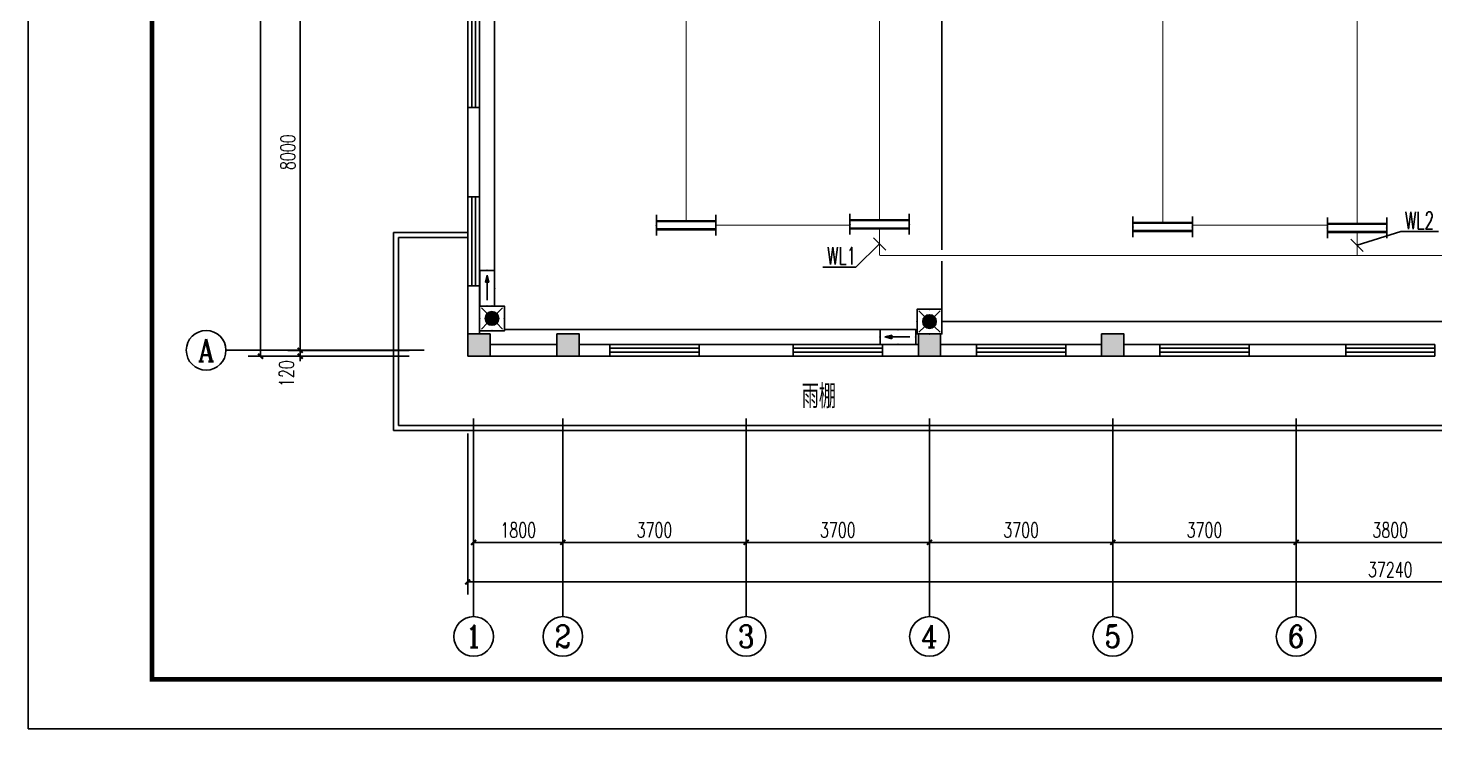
# Model space of a CAD drawing. Extents: x 343352 to 432452, y 769729 to 1078684.
# Drawn here: x 343352 to 371744, y 903555 to 917704 of the extents above; entities that cross this region are included whole.
import ezdxf
from ezdxf.enums import TextEntityAlignment as Align

# ---------------------------------------------------------------- set-up
doc = ezdxf.new("R2010")
doc.units = 0
doc.header["$LTSCALE"] = 1000
doc.header["$MEASUREMENT"] = 0
doc.linetypes.add('CENTER2', pattern=[1.125, 0.75, -0.125, 0.125, -0.125])
for name, color, linetype in [('AXIS', 3, 'Continuous'), ('AXIS_TEXT', 7, 'Continuous'), ('COLUMN', 9, 'Continuous'), ('DIM-照明', 3, 'Continuous'), ('EQUIP-照明', 3, 'Continuous'), ('PUB_HATCH', 8, 'Continuous'), ('PUB_TEXT', 7, 'Continuous'), ('PUB_TITLE', 4, 'Continuous'), ('WALL', 9, 'Continuous'), ('WINDOW', 4, 'Continuous'), ('WIRE-应急', 1, 'CENTER2'), ('WIRE-照明', 4, 'Continuous')]:
    doc.layers.add(name, color=color, linetype=linetype)
doc.styles.add('_TCH_AXIS', font='COMPLEX', dxfattribs={"bigfont": 'GBCBIG'})
doc.styles.add('_TCH_DIM_T3', font='SIMPLEX', dxfattribs={"width": 0.705882, "bigfont": 'GBCBIG'})
doc.styles.add('_TEL_DIM', font='SIMPLEX', dxfattribs={"width": 0.8, "height": 3.5, "bigfont": 'HZTXT'})
doc.styles.add('COMPLEX', font='COMPLEX')
doc.styles.get("Standard").update_dxf_attribs({"font": 'gbenor.shx', "bigfont": 'gbcbig.shx'})
doc.dimstyles.new('_TCH_ARCH&&100', dxfattribs={"dimtxt": 297.5, "dimasz": 100, "dimexe": 250, "dimexo": 300, "dimgap": 100, "dimtad": 1, "dimdec": 0, "dimzin": 0, "dimdsep": 46, "dimtxsty": '_TCH_DIM_T3', "dimblk": 'ARCHTICK', "dimcen": 0.09, "dimclrt": 7, "dimazin": 2, "dimtfac": 1, "dimtdec": 0, "dimtix": 1, "dimtmove": 2, "dimatfit": 3, "dimfxl": 0, "dimtolj": 1, "dimtzin": 0, "dimarcsym": 0})

# ---------------------------------------------------------------- blocks, each defined once
blk = doc.blocks.new('$equip$00001160')
for p, q in [((-1.2, 0.417), (-1.2, -0.417)), ((-1.2, 0.167), (1.2, 0.167)), ((1.2, 0.417), (1.2, -0.417)), ((-1.2, -0.167), (1.2, -0.167))]:
    blk.add_line(p, q)
at = {"const_width": 0.1}
for points in [[(-1.2, 0.167), (1.2, 0.167)], [(-1.2, -0.167), (1.2, -0.167)]]:
    blk.add_lwpolyline(points, dxfattribs=at)
at = {"layer": 'EQUIP-照明'}
for p in [(-1.2, 0), (0, 0.167), (1.2, 0), (0, -0.167)]:
    blk.add_point(p, dxfattribs=at)
at = {"layer": 'EQUIP-照明', "flags": 9}
blk.add_attdef('A', (0, 0), '', height=0.00002, dxfattribs=at)
blk = doc.blocks.new('$equip$00002604')
blk.add_hatch(color=256).paths.add_polyline_path([(0.275, 0.5, 1), (-0.274, 0.5, 1)])
for p, q in [((-0.429, 0.929), (-0.194, 0.694)), ((0.194, 0.694), (0.429, 0.929)), ((-0.429, 0.071), (-0.194, 0.306)), ((0.194, 0.306), (0.429, 0.071))]:
    blk.add_line(p, q)
at = {"const_width": 0.04}
blk.add_lwpolyline([(-0.5, 1), (-0.5, 0), (0.5, 0), (0.5, 1), (-0.5, 1), (-0.5, 0)], dxfattribs=at)
blk.add_lwpolyline([(-0.5, 1), (-0.5, 0), (0.5, 0), (0.5, 1)], close=True)
blk.add_circle((0, 0.5), 0.275)
for p in [(0, 1), (-0.5, 0.5), (0, 0), (0.5, 0.5)]:
    blk.add_point(p)
at = {"color": 7, "style": '_TEL_DIM', "flags": 1}
blk.add_attdef('A', text='', height=0.000025, dxfattribs=at).set_placement((0, 0), align=Align.MIDDLE_CENTER)
blk = doc.blocks.new('$equip$00002540')
blk.add_hatch(color=256).paths.add_polyline_path([(0.24, 0.372), (0.24, 0.228), (0.528, 0.3)])
for p, q in [((-0.72, 0.6), (-0.72, 0)), ((0.72, 0.6), (-0.72, 0.6)), ((0.72, 0), (0.72, 0.6)), ((-0.72, 0), (0.72, 0)), ((0.24, 0.372), (0.24, 0.228)), ((0.528, 0.3), (0.24, 0.372)), ((0.24, 0.228), (0.528, 0.3))]:
    blk.add_line(p, q)
at = {"color": 7}
blk.add_line((-0.48, 0.3), (0.48, 0.3), dxfattribs=at)
at = {"const_width": 0.04}
blk.add_lwpolyline([(-0.72, 0.6), (-0.72, 0), (0.72, 0), (0.72, 0.6), (-0.72, 0.6), (-0.72, 0)], dxfattribs=at)
for p in [(0, 0.6), (-0.72, 0.3), (0, 0), (0.72, 0.3)]:
    blk.add_point(p)
at = {"color": 7, "style": '_TEL_DIM', "flags": 1}
blk.add_attdef('A', text='', height=0.00002, dxfattribs=at).set_placement((0, 0), align=Align.MIDDLE_CENTER)
blk = doc.blocks.new('$equip$00002541')
blk.add_hatch(color=256).paths.add_polyline_path([(-0.24, 0.372), (-0.528, 0.3), (-0.24, 0.228)])
for p, q in [((-0.72, 0.6), (-0.72, 0)), ((0.72, 0.6), (-0.72, 0.6)), ((0.72, 0), (0.72, 0.6)), ((-0.72, 0), (0.72, 0)), ((-0.24, 0.372), (-0.528, 0.3)), ((-0.528, 0.3), (-0.24, 0.228)), ((-0.24, 0.372), (-0.24, 0.228))]:
    blk.add_line(p, q)
at = {"color": 7}
blk.add_line((-0.48, 0.3), (0.48, 0.3), dxfattribs=at)
at = {"const_width": 0.04}
blk.add_lwpolyline([(-0.72, 0.6), (-0.72, 0), (0.72, 0), (0.72, 0.6), (-0.72, 0.6), (-0.72, 0)], dxfattribs=at)
for p in [(0, 0.6), (-0.72, 0.3), (0, 0), (0.72, 0.3)]:
    blk.add_point(p)
at = {"color": 7, "style": '_TEL_DIM', "flags": 1}
blk.add_attdef('A', text='', height=0.00002, dxfattribs=at).set_placement((0, 0), align=Align.MIDDLE_CENTER)
blk = doc.blocks.new('_ArchTick')
at = {"color": 0, "linetype": 'ByBlock', "const_width": 0.4}
blk.add_lwpolyline([(-0.5, -0.5), (0.5, 0.5)], dxfattribs=at)
blk = doc.blocks.new('*D186')
at = {"layer": 'AXIS', "color": 0, "lineweight": -2}
for p, q in [((351044, 911198), (348594, 911198)), ((348844, 911198), (348844, 911298)), ((348844, 911078), (348844, 911198)), ((351044, 911078), (348594, 911078)), ((348844, 911078), (348844, 910978))]:
    blk.add_line(p, q, dxfattribs=at)
at = {"layer": 'Defpoints', "color": 0}
for p in [(348844, 911198), (351344, 911198), (351344, 911078)]:
    blk.add_point(p, dxfattribs=at)
at = {"layer": 'AXIS', "color": 0, "lineweight": -2, "xscale": 100, "yscale": 100, "zscale": 100}
for p, rotation in [((348844, 911198), 270), ((348844, 911078), 90)]:
    blk.add_blockref('_ArchTick', p, dxfattribs=dict(at, rotation=rotation))
at = {"layer": 'AXIS', "color": 7, "insert": (348569, 910728), "char_height": 297.5, "attachment_point": 5, "rotation": 90, "style": '_TCH_DIM_T3'}
blk.add_mtext('\\A1;120', dxfattribs=at)
blk = doc.blocks.new('*D187')
at = {"layer": 'AXIS', "color": 0, "lineweight": -2}
for p, q in [((351044, 919198), (348594, 919198)), ((348844, 911198), (348844, 919198)), ((351044, 911198), (348594, 911198))]:
    blk.add_line(p, q, dxfattribs=at)
at = {"layer": 'Defpoints', "color": 0}
for p in [(348844, 919198), (351344, 919198), (351344, 911198)]:
    blk.add_point(p, dxfattribs=at)
at = {"layer": 'AXIS', "color": 0, "lineweight": -2, "xscale": 100, "yscale": 100, "zscale": 100}
for p, rotation in [((348844, 919198), 90), ((348844, 911198), 270)]:
    blk.add_blockref('_ArchTick', p, dxfattribs=dict(at, rotation=rotation))
at = {"layer": 'AXIS', "color": 7, "insert": (348596, 915198), "char_height": 297.5, "attachment_point": 5, "rotation": 90, "style": '_TCH_DIM_T3'}
blk.add_mtext('\\A1;8000', dxfattribs=at)
blk = doc.blocks.new('*D192')
at = {"layer": 'AXIS', "color": 0, "lineweight": -2}
for p, q in [((351044, 938318), (347794, 938318)), ((348044, 911078), (348044, 938318)), ((351044, 911078), (347794, 911078))]:
    blk.add_line(p, q, dxfattribs=at)
at = {"layer": 'Defpoints', "color": 0}
for p in [(348044, 938318), (351344, 938318), (351344, 911078)]:
    blk.add_point(p, dxfattribs=at)
at = {"layer": 'AXIS', "color": 0, "lineweight": -2, "xscale": 100, "yscale": 100, "zscale": 100}
for p, rotation in [((348044, 938318), 90), ((348044, 911078), 270)]:
    blk.add_blockref('_ArchTick', p, dxfattribs=dict(at, rotation=rotation))
at = {"layer": 'AXIS', "color": 7, "insert": (347796, 924698), "char_height": 297.5, "attachment_point": 5, "rotation": 90, "style": '_TCH_DIM_T3'}
blk.add_mtext('\\A1;27240', dxfattribs=at)
blk = doc.blocks.new('*D207')
at = {"layer": 'AXIS', "color": 0, "lineweight": -2}
for p, q in [((352344, 909521), (352344, 907071)), ((354144, 909521), (354144, 907071)), ((352344, 907321), (354144, 907321))]:
    blk.add_line(p, q, dxfattribs=at)
at = {"layer": 'Defpoints', "color": 0}
for p in [(352344, 909821), (354144, 909821), (354144, 907321)]:
    blk.add_point(p, dxfattribs=at)
at = {"layer": 'AXIS', "color": 0, "lineweight": -2, "xscale": 100, "yscale": 100, "zscale": 100, "rotation": 180}
blk.add_blockref('_ArchTick', (352344, 907321), dxfattribs=at)
at = {"layer": 'AXIS', "color": 0, "lineweight": -2, "xscale": 100, "yscale": 100, "zscale": 100}
blk.add_blockref('_ArchTick', (354144, 907321), dxfattribs=at)
at = {"layer": 'AXIS', "color": 7, "insert": (353244, 907570), "char_height": 297.5, "attachment_point": 5, "style": '_TCH_DIM_T3'}
blk.add_mtext('\\A1;1800', dxfattribs=at)
blk = doc.blocks.new('*D208')
at = {"layer": 'AXIS', "color": 0, "lineweight": -2}
for p, q in [((354144, 909521), (354144, 907071)), ((357844, 909521), (357844, 907071)), ((354144, 907321), (357844, 907321))]:
    blk.add_line(p, q, dxfattribs=at)
at = {"layer": 'Defpoints', "color": 0}
for p in [(354144, 909821), (357844, 909821), (357844, 907321)]:
    blk.add_point(p, dxfattribs=at)
at = {"layer": 'AXIS', "color": 0, "lineweight": -2, "xscale": 100, "yscale": 100, "zscale": 100, "rotation": 180}
blk.add_blockref('_ArchTick', (354144, 907321), dxfattribs=at)
at = {"layer": 'AXIS', "color": 0, "lineweight": -2, "xscale": 100, "yscale": 100, "zscale": 100}
blk.add_blockref('_ArchTick', (357844, 907321), dxfattribs=at)
at = {"layer": 'AXIS', "color": 7, "insert": (355994, 907570), "char_height": 297.5, "attachment_point": 5, "style": '_TCH_DIM_T3'}
blk.add_mtext('\\A1;3700', dxfattribs=at)
blk = doc.blocks.new('*D209')
at = {"layer": 'AXIS', "color": 0, "lineweight": -2}
for p, q in [((357844, 909521), (357844, 907071)), ((361544, 909521), (361544, 907071)), ((357844, 907321), (361544, 907321))]:
    blk.add_line(p, q, dxfattribs=at)
at = {"layer": 'Defpoints', "color": 0}
for p in [(357844, 909821), (361544, 909821), (361544, 907321)]:
    blk.add_point(p, dxfattribs=at)
at = {"layer": 'AXIS', "color": 0, "lineweight": -2, "xscale": 100, "yscale": 100, "zscale": 100, "rotation": 180}
blk.add_blockref('_ArchTick', (357844, 907321), dxfattribs=at)
at = {"layer": 'AXIS', "color": 0, "lineweight": -2, "xscale": 100, "yscale": 100, "zscale": 100}
blk.add_blockref('_ArchTick', (361544, 907321), dxfattribs=at)
at = {"layer": 'AXIS', "color": 7, "insert": (359694, 907570), "char_height": 297.5, "attachment_point": 5, "style": '_TCH_DIM_T3'}
blk.add_mtext('\\A1;3700', dxfattribs=at)
blk = doc.blocks.new('*D210')
at = {"layer": 'AXIS', "color": 0, "lineweight": -2}
for p, q in [((361544, 909521), (361544, 907071)), ((365244, 909521), (365244, 907071)), ((361544, 907321), (365244, 907321))]:
    blk.add_line(p, q, dxfattribs=at)
at = {"layer": 'Defpoints', "color": 0}
for p in [(361544, 909821), (365244, 909821), (365244, 907321)]:
    blk.add_point(p, dxfattribs=at)
at = {"layer": 'AXIS', "color": 0, "lineweight": -2, "xscale": 100, "yscale": 100, "zscale": 100, "rotation": 180}
blk.add_blockref('_ArchTick', (361544, 907321), dxfattribs=at)
at = {"layer": 'AXIS', "color": 0, "lineweight": -2, "xscale": 100, "yscale": 100, "zscale": 100}
blk.add_blockref('_ArchTick', (365244, 907321), dxfattribs=at)
at = {"layer": 'AXIS', "color": 7, "insert": (363394, 907570), "char_height": 297.5, "attachment_point": 5, "style": '_TCH_DIM_T3'}
blk.add_mtext('\\A1;3700', dxfattribs=at)
blk = doc.blocks.new('*D211')
at = {"layer": 'AXIS', "color": 0, "lineweight": -2}
for p, q in [((365244, 909521), (365244, 907071)), ((368944, 909521), (368944, 907071)), ((365244, 907321), (368944, 907321))]:
    blk.add_line(p, q, dxfattribs=at)
at = {"layer": 'Defpoints', "color": 0}
for p in [(365244, 909821), (368944, 909821), (368944, 907321)]:
    blk.add_point(p, dxfattribs=at)
at = {"layer": 'AXIS', "color": 0, "lineweight": -2, "xscale": 100, "yscale": 100, "zscale": 100, "rotation": 180}
blk.add_blockref('_ArchTick', (365244, 907321), dxfattribs=at)
at = {"layer": 'AXIS', "color": 0, "lineweight": -2, "xscale": 100, "yscale": 100, "zscale": 100}
blk.add_blockref('_ArchTick', (368944, 907321), dxfattribs=at)
at = {"layer": 'AXIS', "color": 7, "insert": (367094, 907570), "char_height": 297.5, "attachment_point": 5, "style": '_TCH_DIM_T3'}
blk.add_mtext('\\A1;3700', dxfattribs=at)
blk = doc.blocks.new('*D212')
at = {"layer": 'AXIS', "color": 0, "lineweight": -2}
for p, q in [((368944, 909521), (368944, 907071)), ((372744, 909521), (372744, 907071)), ((368944, 907321), (372744, 907321))]:
    blk.add_line(p, q, dxfattribs=at)
at = {"layer": 'Defpoints', "color": 0}
for p in [(368944, 909821), (372744, 909821), (372744, 907321)]:
    blk.add_point(p, dxfattribs=at)
at = {"layer": 'AXIS', "color": 0, "lineweight": -2, "xscale": 100, "yscale": 100, "zscale": 100, "rotation": 180}
blk.add_blockref('_ArchTick', (368944, 907321), dxfattribs=at)
at = {"layer": 'AXIS', "color": 0, "lineweight": -2, "xscale": 100, "yscale": 100, "zscale": 100}
blk.add_blockref('_ArchTick', (372744, 907321), dxfattribs=at)
at = {"layer": 'AXIS', "color": 7, "insert": (370844, 907570), "char_height": 297.5, "attachment_point": 5, "style": '_TCH_DIM_T3'}
blk.add_mtext('\\A1;3800', dxfattribs=at)
blk = doc.blocks.new('*D219')
at = {"layer": 'AXIS', "color": 0, "lineweight": -2}
for p, q in [((352224, 909521), (352224, 906271)), ((389464, 909521), (389464, 906271)), ((352224, 906521), (389464, 906521))]:
    blk.add_line(p, q, dxfattribs=at)
at = {"layer": 'Defpoints', "color": 0}
for p in [(352224, 909821), (389464, 909821), (389464, 906521)]:
    blk.add_point(p, dxfattribs=at)
at = {"layer": 'AXIS', "color": 0, "lineweight": -2, "xscale": 100, "yscale": 100, "zscale": 100, "rotation": 180}
blk.add_blockref('_ArchTick', (352224, 906521), dxfattribs=at)
at = {"layer": 'AXIS', "color": 0, "lineweight": -2, "xscale": 100, "yscale": 100, "zscale": 100}
blk.add_blockref('_ArchTick', (389464, 906521), dxfattribs=at)
at = {"layer": 'AXIS', "color": 7, "insert": (370844, 906770), "char_height": 297.5, "attachment_point": 5, "style": '_TCH_DIM_T3'}
blk.add_mtext('\\A1;37240', dxfattribs=at)
blk = doc.blocks.new('$TCHSYS$WIN2D')
for p, q in [((-0.5, 0.5), (0.5, 0.5)), ((-0.5, 0.5), (-0.5, -0.5)), ((0.5, 0.5), (0.5, -0.5)), ((0.5, 0.167), (-0.5, 0.167)), ((0.5, -0.167), (-0.5, -0.167)), ((-0.5, -0.5), (0.5, -0.5))]:
    blk.add_line(p, q)
blk = doc.blocks.new('_AXISO')
blk.add_circle((0, 0), 0.5)
at = {"layer": 'AXIS_TEXT', "style": 'COMPLEX', "width": 1.041667}
blk.add_attdef('A', text='', height=0.56, dxfattribs=at).set_placement((-0.25, -0.28), (0.25, -0.28), align=Align.FIT)
blk = doc.blocks.new('_FZH')
blk.add_lwpolyline([(-0.5, -0.5), (0.5, -0.5), (0.5, 0.5), (-0.5, 0.5)], close=True)
at = {"layer": 'PUB_HATCH'}
blk.add_solid([(-0.5, -0.5), (0.5, -0.5), (-0.5, 0.5), (0.5, 0.5)], dxfattribs=at)

msp = doc.modelspace()

# ---------------------------------------------------------------- linework, layer by layer
for p, q in [((350724.3, 909578.5), (350724.3, 913578.5)), ((350724.3, 913578.5), (352224.3, 913578.5)), ((350824.3, 909678.5), (350824.3, 913478.5)), ((350824.3, 913478.5), (352224.3, 913478.5)), ((350824.3, 909678.5), (380144.3, 909678.5)), ((350724.3, 909578.5), (380244.3, 909578.5))]:
    msp.add_line(p, q)
at = {"layer": 'AXIS'}
for p, q in [((351344.3, 911198.5), (347344.3, 911198.5)), ((352344.3, 909821), (352344.3, 905821)), ((354144.3, 909821), (354144.3, 905821)), ((357844.3, 909821), (357844.3, 905821)), ((361544.3, 909821), (361544.3, 905821)), ((365244.3, 909821), (365244.3, 905821)), ((368944.3, 909821), (368944.3, 905821))]:
    msp.add_line(p, q, dxfattribs=at)
at = {"layer": 'DIM-照明'}
for p, q in [((360660.6, 913223.6), (360413.1, 913471.1)), ((370298.2, 913195.4), (370050.7, 913442.9))]:
    msp.add_line(p, q, dxfattribs=at)
for points in [[(370174.5, 913319.1), (371054.2, 913594.4)], [(371054.2, 913594.4), (371815.9, 913594.4)], [(360536.8, 913347.4), (360055.6, 912879.1)], [(360055.6, 912879.1), (359389.9, 912879.1)]]:
    msp.add_lwpolyline(points, dxfattribs=at)
at = {"layer": 'PUB_TITLE'}
msp.add_lwpolyline([(343352.5, 903555.4), (402752.5, 903555.4), (402752.5, 945555.4), (343352.5, 945555.4)], close=True, dxfattribs=at)
at = {"layer": 'PUB_TITLE', "const_width": 100}
msp.add_lwpolyline([(345852.5, 904555.4), (401752.5, 904555.4), (401752.5, 944555.4), (345852.5, 944555.4)], close=True, dxfattribs=at)
at = {"layer": 'WALL'}
for p, q in [((352224.3, 916098.5), (352224.3, 914298.5)), ((352464.3, 916098.5), (352224.3, 916098.5)), ((352464.3, 914298.5), (352464.3, 916098.5)), ((352224.3, 914298.5), (352464.3, 914298.5)), ((352464.3, 912498.5), (352224.3, 912498.5)), ((352224.3, 912498.5), (352224.3, 911528.5)), ((352464.3, 911528.5), (352464.3, 912498.5)), ((354024.3, 911318.5), (352674.3, 911318.5)), ((355094.3, 911318.5), (354474.3, 911318.5)), ((355094.3, 911078.5), (355094.3, 911318.5)), ((358794.3, 911318.5), (356894.3, 911318.5)), ((356894.3, 911318.5), (356894.3, 911078.5)), ((358794.3, 911078.5), (358794.3, 911318.5)), ((361319.3, 911318.5), (360594.3, 911318.5)), ((360594.3, 911318.5), (360594.3, 911078.5)), ((362494.3, 911318.5), (361769.3, 911318.5)), ((362494.3, 911078.5), (362494.3, 911318.5)), ((365019.3, 911318.5), (364294.3, 911318.5)), ((364294.3, 911318.5), (364294.3, 911078.5)), ((366194.3, 911318.5), (365469.3, 911318.5)), ((366194.3, 911078.5), (366194.3, 911318.5)), ((369944.3, 911318.5), (367994.3, 911318.5)), ((367994.3, 911318.5), (367994.3, 911078.5)), ((369944.3, 911078.5), (369944.3, 911318.5)), ((354024.3, 911078.5), (352674.3, 911078.5)), ((354474.3, 911078.5), (355094.3, 911078.5)), ((356894.3, 911078.5), (358794.3, 911078.5)), ((360594.3, 911078.5), (361319.3, 911078.5)), ((361769.3, 911078.5), (362494.3, 911078.5)), ((364294.3, 911078.5), (365019.3, 911078.5)), ((365469.3, 911078.5), (366194.3, 911078.5)), ((367994.3, 911078.5), (369944.3, 911078.5))]:
    msp.add_line(p, q, dxfattribs=at)
at = {"layer": 'WIRE-应急', "linetype": 'CENTER2', "const_width": 35}
for points in [[(361794.4, 913226.7), (361794.4, 919923.5)], [(352766.2, 912811.3), (352766.2, 918834.7)], [(361794.4, 912028.5), (361794.4, 913001.7)], [(361794.4, 911778.5), (372494.3, 911778.5)], [(352964.3, 911618.5), (360547.1, 911618.5)]]:
    msp.add_lwpolyline(points, dxfattribs=at)
at = {"layer": 'WIRE-照明', "linetype": 'Continuous', "const_width": 20}
for points in [[(356633.1, 918030.1), (356633.1, 913806.8)], [(360536.8, 918048.9), (360536.8, 913825.6)], [(366251.7, 917996.2), (366251.7, 913772.9)], [(370174.5, 917976.7), (370174.5, 913753.3)], [(357233.1, 913723.5), (359936.8, 913723.5)], [(360536.8, 913114.2), (360536.8, 913658.9)], [(366851.7, 913723.5), (369574.5, 913723.5)], [(370174.5, 913114.2), (370174.5, 913586.7)], [(360536.8, 913114.2), (375869.1, 913114.2)]]:
    msp.add_lwpolyline(points, dxfattribs=at)

# ---------------------------------------------------------------- block references
at = {"layer": 'AXIS'}
ref = msp.add_blockref('_AXISO', (346944.3, 911198.5), dxfattribs=dict(at, xscale=800, yscale=800, zscale=800))
ref.add_attrib('A', 'A', dxfattribs={"layer": 'AXIS_TEXT', "height": 452.9, "style": '_TCH_AXIS', "width": 0.848485}).set_placement((346779.7, 910972), (347109, 910972), align=Align.FIT)
ref = msp.add_blockref('_AXISO', (352344.3, 905421), dxfattribs=dict(at, xscale=800, yscale=800, zscale=800))
ref.add_attrib('A', '1', dxfattribs={"layer": 'AXIS_TEXT', "height": 450.2, "style": '_TCH_AXIS', "width": 1.726397}).set_placement((352177.8, 905195.9), (352510.9, 905195.9), align=Align.FIT)
ref = msp.add_blockref('_AXISO', (354144.3, 905421), dxfattribs=dict(at, xscale=800, yscale=800, zscale=800))
ref.add_attrib('A', '2', dxfattribs={"layer": 'AXIS_TEXT', "height": 450.2, "style": '_TCH_AXIS', "width": 1.109827}).set_placement((353977.8, 905195.9), (354310.9, 905195.9), align=Align.FIT)
ref = msp.add_blockref('_AXISO', (357844.3, 905421), dxfattribs=dict(at, xscale=800, yscale=800, zscale=800))
ref.add_attrib('A', '3', dxfattribs={"layer": 'AXIS_TEXT', "height": 452, "style": '_TCH_AXIS', "width": 1.097143}).set_placement((357679, 905195), (358009.7, 905195), align=Align.FIT)
ref = msp.add_blockref('_AXISO', (361544.3, 905421), dxfattribs=dict(at, xscale=800, yscale=800, zscale=800))
ref.add_attrib('A', '4', dxfattribs={"layer": 'AXIS_TEXT', "height": 450.2, "style": '_TCH_AXIS', "width": 0.971098}).set_placement((361377.8, 905195.9), (361710.9, 905195.9), align=Align.FIT)
ref = msp.add_blockref('_AXISO', (365244.3, 905421), dxfattribs=dict(at, xscale=800, yscale=800, zscale=800))
ref.add_attrib('A', '5', dxfattribs={"layer": 'AXIS_TEXT', "height": 450.2, "style": '_TCH_AXIS', "width": 1.109827}).set_placement((365077.8, 905195.9), (365410.9, 905195.9), align=Align.FIT)
ref = msp.add_blockref('_AXISO', (368944.3, 905421), dxfattribs=dict(at, xscale=800, yscale=800, zscale=800))
ref.add_attrib('A', '6', dxfattribs={"layer": 'AXIS_TEXT', "height": 452, "style": '_TCH_AXIS', "width": 1.097143}).set_placement((368779, 905195), (369109.7, 905195), align=Align.FIT)
at = {"layer": 'COLUMN', "xscale": 450, "yscale": 450, "zscale": 450}
for p in [(352449.3, 911303.5), (354249.3, 911303.5), (361544.3, 911303.5), (365244.3, 911303.5)]:
    msp.add_blockref('_FZH', p, dxfattribs=at)
at = {"layer": 'EQUIP-照明', "xscale": 500, "yscale": 500, "zscale": 500}
for name, p in [('$equip$00001160', (360536.8, 913742.3)), ('$equip$00001160', (356633.1, 913723.5)), ('$equip$00001160', (366251.7, 913689.6)), ('$equip$00001160', (370174.5, 913670)), ('$equip$00002604', (352714.3, 911592.4)), ('$equip$00002604', (361544.3, 911528.5)), ('$equip$00002541', (360907.1, 911318.5))]:
    msp.add_blockref(name, p, dxfattribs=at)
at = {"layer": 'EQUIP-照明', "xscale": 500, "yscale": 500, "zscale": 500, "rotation": 90}
msp.add_blockref('$equip$00002540', (352766.2, 912451.3), dxfattribs=at)
at = {"layer": 'WINDOW'}
for p, xscale, yscale, zscale, rotation in [((352344.3, 916998.5), 1800, 240, 1800, 270), ((352344.3, 913398.5), 1800, 240, 1800, 270), ((355994.3, 911198.5), -1800, 240, -1800, 180), ((359694.3, 911198.5), -1800, -240, -1800, 180), ((363394.3, 911198.5), -1800, 240, -1800, 180), ((367094.3, 911198.5), -1800, -240, -1800, 180), ((370844.3, 911198.5), 1800, -240, 1800, 180)]:
    msp.add_blockref('$TCHSYS$WIN2D', p, dxfattribs=dict(at, xscale=xscale, yscale=yscale, zscale=zscale, rotation=rotation))

# ---------------------------------------------------------------- texts
at = {"layer": 'DIM-照明', "color": 7, "style": '_TEL_DIM', "width": 0.64}
for s, p in [('WL2', (371141.7, 913644.4)), ('WL1', (359477.4, 912929.1))]:
    msp.add_text(s, height=350, dxfattribs=at).set_placement(p)
at = {"layer": 'PUB_TEXT'}
msp.add_text('雨棚', height=482.27, dxfattribs=at).set_placement((358963.9, 910029.6))

# ---------------------------------------------------------------- dimensions: what is measured, and where the dimension line sits
at = {"layer": 'AXIS'}
for p1, p2, distance, picture, middle in [((351344.3, 911078.5), (351344.3, 938318.5), 3300, '*D192', (347795.6, 924698.5)), ((351344.3, 911198.5), (351344.3, 919198.5), 2500, '*D187', (348595.6, 915198.5)), ((352224.3, 909821), (389464.3, 909821), -3300, '*D219', (370844.3, 906769.7)), ((352344.3, 909821), (354144.3, 909821), -2500, '*D207', (353244.3, 907569.7)), ((354144.3, 909821), (357844.3, 909821), -2500, '*D208', (355994.3, 907569.7)), ((357844.3, 909821), (361544.3, 909821), -2500, '*D209', (359694.3, 907569.7)), ((361544.3, 909821), (365244.3, 909821), -2500, '*D210', (363394.3, 907569.7)), ((365244.3, 909821), (368944.3, 909821), -2500, '*D211', (367094.3, 907569.7)), ((368944.3, 909821), (372744.3, 909821), -2500, '*D212', (370844.3, 907569.7))]:
    dim = msp.add_aligned_dim(p1=p1, p2=p2, distance=distance, dimstyle='_TCH_ARCH&&100', dxfattribs=at)
    dim.commit()
    dim.dimension.update_dxf_attribs({"geometry": picture, "text_midpoint": middle})
dim = msp.add_linear_dim(base=(348844.3, 911198.5), p1=(351344.3, 911078.5), p2=(351344.3, 911198.5), angle=90, dimstyle='_TCH_ARCH&&100', dxfattribs=at)
dim.commit()
dim.dimension.update_dxf_attribs({"geometry": '*D186', "text_midpoint": (348569.3, 910728.5), "dimtype": 129})

doc.saveas('drawing.dxf')
